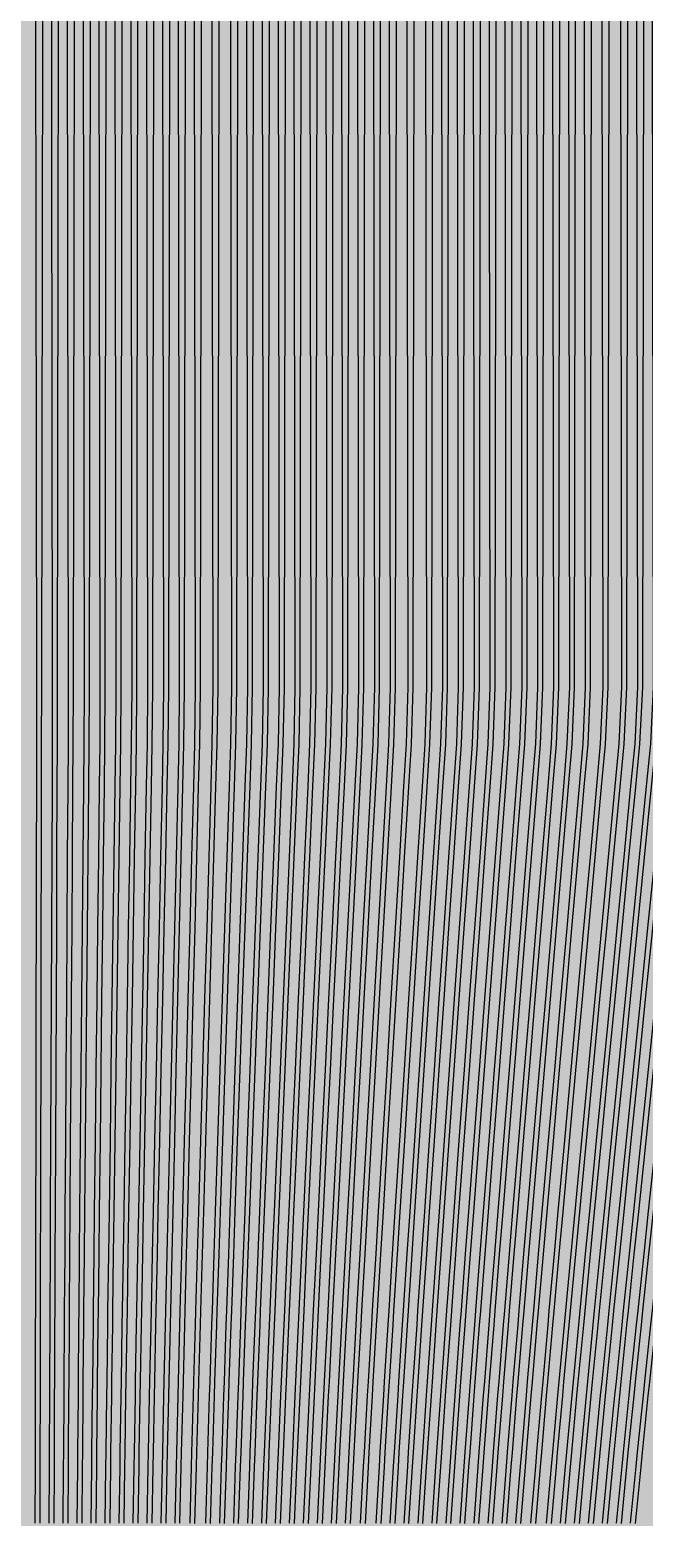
# Model space of a CAD drawing. Header units: metres. Extents: x -7240 to 10960, y -29667 to 1823.
# Drawn here: x 1860 to 2131, y -16546 to -15890 of the extents above; entities that cross this region are included whole.
import ezdxf

# ---------------------------------------------------------------- set-up
doc = ezdxf.new("R2010")
doc.units = ezdxf.units.M
doc.layers.add('Metal1', color=4, linetype='CONTINUOUS')
doc.layers.add('Polyimide', color=7, linetype='CONTINUOUS')

msp = doc.modelspace()

# ---------------------------------------------------------------- hatches: boundary and pattern name
at = {"layer": 'Polyimide'}
msp.add_hatch(color=7, dxfattribs=at).paths.add_polyline_path([(4088.45, -11806.89), (4098.72, -11851.21), (4115.58, -11893.47), (4138.63, -11932.7), (4167.35, -11967.99), (4201.08, -11998.53), (4239.03, -12023.62), (4280.35, -12042.68), (4349.18, -12073.73), (4413.2, -12113.76), (4471.26, -12162.04), (4522.3, -12217.69), (4565.39, -12279.7), (4599.74, -12346.94), (4624.73, -12418.19), (4639.91, -12492.16), (4645, -12567.5), (4639.91, -12642.84), (4624.73, -12716.8), (4599.74, -12788.06), (4565.39, -12855.3), (4522.3, -12917.31), (4471.26, -12972.96), (4413.2, -13021.24), (4349.18, -13061.27), (4280.35, -13092.32), (4239.03, -13111.38), (4201.08, -13136.47), (4167.35, -13167.01), (4138.63, -13202.3), (4115.58, -13241.52), (4098.72, -13283.78), (4088.45, -13328.11), (4085, -13373.48), (4085, -13567.5), (4099.45, -13861.55), (4142.64, -14152.77), (4214.18, -14438.35), (4313.36, -14715.55), (4439.24, -14981.69), (4590.59, -15234.21), (4765.97, -15470.68), (4963.68, -15688.82), (5181.82, -15886.53), (5418.29, -16061.91), (5670.81, -16213.26), (5936.95, -16339.14), (6214.15, -16438.32), (6499.73, -16509.85), (6790.95, -16553.05), (7085, -16567.5), (9960.38, -16567.5), (10038.79, -16571.35), (10116.45, -16582.87), (10192.6, -16601.95), (10266.52, -16628.4), (10337.49, -16661.96), (10404.83, -16702.32), (10467.89, -16749.09), (10526.06, -16801.81), (10578.78, -16859.98), (10625.55, -16923.04), (10665.91, -16990.38), (10699.48, -17061.35), (10725.93, -17135.27), (10745, -17211.43), (10756.52, -17289.08), (10760.38, -17367.5), (10760.38, -21957.3), (10721.61, -22012.91), (10685.97, -22070.59), (10653.58, -22130.14), (10624.53, -22191.39), (10598.92, -22254.16), (10576.82, -22318.25), (10558.3, -22383.46), (10543.41, -22449.6), (10532.21, -22516.46), (10524.72, -22583.84), (10520.97, -22651.53), (10520.97, -22719.32), (10524.72, -22787.01), (10532.21, -22854.38), (10543.41, -22921.24), (10558.3, -22987.38), (10576.82, -23052.6), (10598.92, -23116.68), (10624.53, -23179.45), (10653.58, -23240.71), (10685.97, -23300.26), (10721.61, -23357.93), (10760.38, -23413.54), (10760.38, -28667.5), (10756.52, -28745.91), (10745, -28823.57), (10725.93, -28899.73), (10699.48, -28973.65), (10665.91, -29044.62), (10625.55, -29111.96), (10578.78, -29175.01), (10526.06, -29233.19), (10467.89, -29285.91), (10404.83, -29332.68), (10337.49, -29373.04), (10266.52, -29406.6), (10192.6, -29433.05), (10116.45, -29452.13), (10038.79, -29463.65), (9960.38, -29467.5), (-6239.63, -29467.5), (-6318.04, -29463.65), (-6395.7, -29452.13), (-6471.85, -29433.05), (-6545.77, -29406.6), (-6616.74, -29373.04), (-6684.08, -29332.68), (-6747.14, -29285.91), (-6805.31, -29233.19), (-6858.03, -29175.01), (-6904.8, -29111.96), (-6945.16, -29044.62), (-6978.73, -28973.65), (-7005.18, -28899.73), (-7024.25, -28823.57), (-7035.77, -28745.91), (-7039.63, -28667.5), (-7039.63, -23426.32), (-6999.36, -23370.07), (-6962.33, -23311.63), (-6928.66, -23251.2), (-6898.45, -23188.96), (-6871.81, -23125.12), (-6848.81, -23059.88), (-6829.53, -22993.44), (-6814.04, -22926.02), (-6802.37, -22857.83), (-6794.57, -22789.09), (-6790.67, -22720.02), (-6790.67, -22650.84), (-6794.57, -22581.77), (-6802.37, -22513.03), (-6814.04, -22444.84), (-6829.53, -22377.42), (-6848.81, -22310.98), (-6871.81, -22245.74), (-6898.45, -22181.89), (-6928.66, -22119.66), (-6962.33, -22059.22), (-6999.36, -22000.79), (-7039.63, -21944.54), (-7039.63, -17367.5), (-7035.77, -17289.08), (-7024.25, -17211.43), (-7005.18, -17135.27), (-6978.73, -17061.35), (-6945.16, -16990.38), (-6904.8, -16923.04), (-6858.03, -16859.98), (-6805.31, -16801.81), (-6747.14, -16749.09), (-6684.08, -16702.32), (-6616.74, -16661.96), (-6545.77, -16628.4), (-6471.85, -16601.95), (-6395.7, -16582.87), (-6318.04, -16571.35), (-6239.63, -16567.5), (-3334, -16567.5), (-3039.95, -16553.05), (-2748.73, -16509.85), (-2463.15, -16438.32), (-2185.95, -16339.14), (-1919.81, -16213.26), (-1667.29, -16061.91), (-1430.82, -15886.53), (-1212.68, -15688.82), (-1014.97, -15470.68), (-839.59, -15234.21), (-688.24, -14981.69), (-562.36, -14715.55), (-463.18, -14438.35), (-391.64, -14152.77), (-348.45, -13861.55), (-334, -13567.5), (-334, -13373.48), (-337.45, -13328.11), (-347.72, -13283.78), (-364.58, -13241.52), (-387.63, -13202.3), (-416.35, -13167.01), (-450.08, -13136.47), (-488.03, -13111.38), (-529.35, -13092.32), (-529.35, -13092.32), (-598.18, -13061.27), (-662.2, -13021.24), (-720.26, -12972.96), (-771.3, -12917.31), (-814.39, -12855.3), (-848.74, -12788.06), (-873.73, -12716.8), (-888.91, -12642.84), (-894, -12567.5), (-888.91, -12492.16), (-873.73, -12418.19), (-848.74, -12346.94), (-814.39, -12279.7), (-771.3, -12217.69), (-720.26, -12162.04), (-662.2, -12113.76), (-598.18, -12073.73), (-529.35, -12042.68), (-488.03, -12023.62), (-450.08, -11998.53), (-416.35, -11967.99), (-387.63, -11932.7), (-364.58, -11893.47), (-347.72, -11851.21), (-337.45, -11806.89), (-334, -11761.52), (-334, -11074.31), (-337.45, -11028.94), (-347.72, -10984.62), (-364.58, -10942.36), (-387.63, -10903.13), (-416.35, -10867.84), (-450.08, -10837.3), (-488.03, -10812.21), (-529.35, -10793.16), (-529.35, -10793.16), (-598.18, -10762.1), (-662.2, -10722.07), (-720.26, -10673.8), (-771.3, -10618.15), (-814.39, -10556.13), (-848.74, -10488.89), (-873.73, -10417.64), (-888.91, -10343.67), (-894, -10268.33), (-888.91, -10192.99), (-873.73, -10119.03), (-848.74, -10047.77), (-814.39, -9980.53), (-771.3, -9918.52), (-720.26, -9862.87), (-662.2, -9814.59), (-598.18, -9774.56), (-529.35, -9743.51), (-488.03, -9724.45), (-450.08, -9699.36), (-416.35, -9668.82), (-387.63, -9633.53), (-364.58, -9594.31), (-347.72, -9552.05), (-337.45, -9507.72), (-334, -9462.35), (-334, -8775.14), (-337.45, -8729.78), (-347.72, -8685.45), (-364.58, -8643.19), (-387.63, -8603.96), (-416.35, -8568.68), (-450.08, -8538.14), (-488.03, -8513.05), (-529.35, -8493.99), (-529.35, -8493.99), (-598.18, -8462.94), (-662.2, -8422.91), (-720.26, -8374.63), (-771.3, -8318.98), (-814.39, -8256.97), (-848.74, -8189.73), (-873.73, -8118.47), (-888.91, -8044.5), (-894, -7969.17), (-888.91, -7893.83), (-873.73, -7819.86), (-848.74, -7748.61), (-814.39, -7681.36), (-771.3, -7619.35), (-720.26, -7563.7), (-662.2, -7515.42), (-598.18, -7475.4), (-529.35, -7444.34), (-529.35, -7444.34), (-488.03, -7425.28), (-450.08, -7400.2), (-416.35, -7369.66), (-387.63, -7334.37), (-364.58, -7295.14), (-347.72, -7252.88), (-337.45, -7208.56), (-334, -7163.19), (-334, -6475.98), (-337.45, -6430.61), (-347.72, -6386.29), (-364.58, -6344.02), (-387.63, -6304.8), (-416.35, -6269.51), (-450.08, -6238.97), (-488.03, -6213.88), (-529.35, -6194.82), (-529.35, -6194.82), (-598.18, -6163.77), (-662.2, -6123.74), (-720.26, -6075.46), (-771.3, -6019.81), (-814.39, -5957.8), (-848.74, -5890.56), (-873.73, -5819.31), (-888.91, -5745.34), (-894, -5670), (-888.91, -5594.66), (-873.73, -5520.69), (-848.74, -5449.44), (-814.39, -5382.2), (-771.3, -5320.19), (-720.26, -5264.54), (-662.2, -5216.26), (-598.18, -5176.23), (-529.35, -5145.18), (-529.35, -5145.18), (-488.03, -5126.12), (-450.08, -5101.03), (-416.35, -5070.49), (-387.63, -5035.2), (-364.58, -4995.98), (-347.72, -4953.71), (-337.45, -4909.39), (-334, -4864.02), (-334, 380), (-334, 1522.5), (-289, 1522.5), (-288.78, 1515.63), (-288.1, 1508.79), (-286.98, 1502.02), (-285.42, 1495.32), (-283.43, 1488.75), (-281.01, 1482.32), (-278.17, 1476.06), (-274.93, 1470), (-271.3, 1464.17), (-267.3, 1458.58), (-262.94, 1453.27), (-258.25, 1448.25), (-253.23, 1443.56), (-247.92, 1439.2), (-242.33, 1435.2), (-236.5, 1431.57), (-230.44, 1428.33), (-224.18, 1425.49), (-217.75, 1423.07), (-211.18, 1421.08), (-204.48, 1419.52), (-197.71, 1418.4), (-190.87, 1417.72), (-184, 1417.5), (-177.13, 1417.72), (-170.29, 1418.4), (-163.52, 1419.52), (-156.82, 1421.08), (-150.25, 1423.07), (-143.82, 1425.49), (-137.56, 1428.33), (-131.5, 1431.57), (-125.67, 1435.2), (-120.08, 1439.2), (-114.77, 1443.56), (-109.75, 1448.25), (-105.06, 1453.27), (-100.7, 1458.58), (-96.7, 1464.17), (-93.07, 1470), (-89.83, 1476.06), (-86.99, 1482.32), (-84.57, 1488.75), (-82.58, 1495.32), (-81.02, 1502.02), (-79.9, 1508.79), (-79.22, 1515.63), (-79, 1522.5), (1786, 1522.5), (3835, 1522.5), (3835.21, 1529.04), (3835.86, 1535.55), (3836.92, 1542.01), (3838.41, 1548.38), (3840.31, 1554.64), (3842.61, 1560.77), (3845.31, 1566.73), (3848.4, 1572.5), (3851.85, 1578.06), (3855.66, 1583.38), (3859.82, 1588.43), (3864.29, 1593.21), (3869.07, 1597.68), (3874.12, 1601.84), (3879.44, 1605.65), (3885, 1609.1), (3890.77, 1612.19), (3896.73, 1614.89), (3902.86, 1617.19), (3909.12, 1619.09), (3915.49, 1620.58), (3921.95, 1621.64), (3928.46, 1622.29), (3935, 1622.5), (3941.54, 1622.29), (3948.05, 1621.64), (3954.51, 1620.58), (3960.88, 1619.09), (3967.14, 1617.19), (3973.27, 1614.89), (3979.23, 1612.19), (3985, 1609.1), (3990.56, 1605.65), (3995.88, 1601.84), (4000.93, 1597.68), (4005.71, 1593.21), (4010.18, 1588.43), (4014.34, 1583.38), (4018.15, 1578.06), (4021.6, 1572.5), (4024.69, 1566.73), (4027.39, 1560.77), (4029.69, 1554.64), (4031.59, 1548.38), (4033.08, 1542.01), (4034.14, 1535.55), (4034.79, 1529.04), (4035, 1522.5), (4085, 1522.5), (4085, 380), (4085, 330), (4085, -4864.02), (4088.45, -4909.39), (4098.72, -4953.71), (4115.58, -4995.98), (4138.63, -5035.2), (4167.35, -5070.49), (4201.08, -5101.03), (4239.03, -5126.12), (4280.35, -5145.18), (4280.35, -5145.18), (4349.18, -5176.23), (4413.2, -5216.26), (4471.26, -5264.54), (4522.3, -5320.19), (4565.39, -5382.2), (4599.74, -5449.44), (4624.73, -5520.69), (4639.91, -5594.66), (4645, -5670), (4639.91, -5745.34), (4624.73, -5819.31), (4599.74, -5890.56), (4565.39, -5957.8), (4522.3, -6019.81), (4471.26, -6075.46), (4413.2, -6123.74), (4349.18, -6163.77), (4280.35, -6194.82), (4239.03, -6213.88), (4201.08, -6238.97), (4167.35, -6269.51), (4138.63, -6304.8), (4115.58, -6344.02), (4098.72, -6386.29), (4088.45, -6430.61), (4085, -6475.98), (4085, -11761.52), (4088.45, -11806.89)])

# ---------------------------------------------------------------- linework, layer by layer
at = {"layer": 'Metal1'}
for points in [[(1862.82, -16548.27), (1862.87, -16523.27), (1862.88, -16517.03), (1862.92, -16492.03), (1862.94, -16485.79), (1862.98, -16460.79), (1862.99, -16454.54), (1863.04, -16429.55), (1863.08, -16410.81), (1863.14, -16379.57), (1863.2, -16348.33), (1863.26, -16317.08), (1863.32, -16285.84), (1863.38, -16254.6), (1863.44, -16223.36), (1863.48, -16204.62), (1863.48, -16179.63), (1862.75, -15692.12)], [(1866.25, -15692.12), (1865.52, -16179.63), (1865.48, -16204.62), (1865.44, -16223.37), (1865.38, -16254.61), (1865.32, -16285.85), (1865.26, -16317.09), (1865.2, -16348.33), (1865.14, -16379.57), (1865.08, -16410.81), (1865.04, -16429.56), (1864.99, -16454.55), (1864.98, -16460.8), (1864.94, -16485.79), (1864.92, -16492.04), (1864.88, -16517.03), (1864.87, -16523.28), (1864.82, -16548.27)], [(1868.99, -16548.27), (1869.09, -16523.27), (1869.11, -16517.02), (1869.21, -16492.03), (1869.24, -16485.78), (1869.35, -16460.79), (1869.37, -16454.54), (1869.48, -16429.55), (1869.56, -16410.8), (1869.69, -16379.56), (1869.83, -16348.32), (1869.96, -16317.08), (1870.1, -16285.84), (1870.23, -16254.6), (1870.37, -16223.36), (1870.45, -16204.62), (1870.48, -16179.63), (1869.75, -15692.12)], [(1873.25, -15692.12), (1872.52, -16179.63), (1872.45, -16204.62), (1872.37, -16223.37), (1872.23, -16254.61), (1872.1, -16285.85), (1871.96, -16317.09), (1871.83, -16348.33), (1871.69, -16379.57), (1871.56, -16410.81), (1871.48, -16429.56), (1871.37, -16454.55), (1871.35, -16460.8), (1871.24, -16485.79), (1871.21, -16492.04), (1871.11, -16517.03), (1871.09, -16523.28), (1870.99, -16548.27)], [(1875.15, -16548.26), (1875.31, -16523.27), (1875.35, -16517.02), (1875.5, -16492.03), (1875.55, -16485.78), (1875.71, -16460.79), (1875.75, -16454.54), (1875.92, -16429.55), (1876.04, -16410.8), (1876.25, -16379.56), (1876.46, -16348.32), (1876.67, -16317.08), (1876.87, -16285.84), (1877.08, -16254.6), (1877.29, -16223.36), (1877.42, -16204.61), (1877.48, -16179.62), (1876.75, -15692.12)], [(1880.25, -15692.12), (1879.52, -16179.63), (1879.42, -16204.62), (1879.29, -16223.37), (1879.08, -16254.61), (1878.87, -16285.85), (1878.67, -16317.09), (1878.46, -16348.33), (1878.25, -16379.58), (1878.04, -16410.82), (1877.92, -16429.56), (1877.75, -16454.55), (1877.71, -16460.8), (1877.55, -16485.79), (1877.5, -16492.04), (1877.35, -16517.03), (1877.31, -16523.28), (1877.15, -16548.28)], [(1881.32, -16548.26), (1881.53, -16523.27), (1881.58, -16517.02), (1881.8, -16492.03), (1881.85, -16485.78), (1882.07, -16460.79), (1882.13, -16454.54), (1882.35, -16429.54), (1882.52, -16410.8), (1882.8, -16379.56), (1883.09, -16348.32), (1883.37, -16317.08), (1883.65, -16285.84), (1883.93, -16254.6), (1884.22, -16223.35), (1884.39, -16204.61), (1884.48, -16179.62), (1883.75, -15692.12)], [(1887.25, -15692.12), (1886.52, -16179.63), (1886.39, -16204.63), (1886.22, -16223.37), (1885.93, -16254.61), (1885.65, -16285.85), (1885.37, -16317.1), (1885.09, -16348.34), (1884.8, -16379.58), (1884.52, -16410.82), (1884.35, -16429.56), (1884.13, -16454.56), (1884.07, -16460.8), (1883.85, -16485.8), (1883.8, -16492.04), (1883.58, -16517.04), (1883.53, -16523.28), (1883.32, -16548.28)], [(1887.49, -16548.26), (1887.75, -16523.27), (1887.82, -16517.02), (1888.09, -16492.02), (1888.16, -16485.78), (1888.43, -16460.78), (1888.51, -16454.54), (1888.79, -16429.54), (1889, -16410.8), (1889.36, -16379.56), (1889.72, -16348.32), (1890.07, -16317.08), (1890.43, -16285.83), (1890.79, -16254.59), (1891.14, -16223.35), (1891.36, -16204.61), (1891.48, -16179.62), (1890.75, -15692.12)], [(1894.25, -15692.12), (1893.52, -16179.63), (1893.36, -16204.63), (1893.14, -16223.38), (1892.79, -16254.62), (1892.43, -16285.86), (1892.07, -16317.1), (1891.72, -16348.34), (1891.36, -16379.58), (1891, -16410.82), (1890.79, -16429.57), (1890.51, -16454.56), (1890.43, -16460.81), (1890.15, -16485.8), (1890.09, -16492.05), (1889.82, -16517.04), (1889.75, -16523.29), (1889.49, -16548.28)], [(1893.65, -16548.26), (1893.97, -16523.26), (1894.05, -16517.02), (1894.38, -16492.02), (1894.46, -16485.77), (1894.8, -16460.78), (1894.88, -16454.53), (1895.23, -16429.54), (1895.48, -16410.8), (1895.92, -16379.55), (1896.35, -16348.31), (1896.78, -16317.07), (1897.21, -16285.83), (1897.64, -16254.59), (1898.07, -16223.35), (1898.33, -16204.61), (1898.48, -16179.62), (1897.75, -15692.12)], [(1901.25, -15692.12), (1900.52, -16179.63), (1900.33, -16204.63), (1900.07, -16223.38), (1899.64, -16254.62), (1899.21, -16285.86), (1898.78, -16317.1), (1898.35, -16348.34), (1897.92, -16379.58), (1897.48, -16410.82), (1897.23, -16429.57), (1896.88, -16454.56), (1896.8, -16460.81), (1896.46, -16485.8), (1896.38, -16492.05), (1896.05, -16517.04), (1895.97, -16523.29), (1895.65, -16548.28)], [(1899.82, -16548.25), (1900.19, -16523.26), (1900.28, -16517.01), (1900.67, -16492.02), (1900.77, -16485.77), (1901.16, -16460.78), (1901.26, -16454.53), (1901.66, -16429.54), (1901.97, -16410.79), (1902.47, -16379.55), (1902.98, -16348.31), (1903.48, -16317.07), (1903.99, -16285.83), (1904.49, -16254.59), (1905, -16223.35), (1905.3, -16204.61), (1905.48, -16179.62), (1904.75, -15692.12)], [(1908.25, -15692.12), (1907.52, -16179.63), (1907.3, -16204.63), (1907, -16223.38), (1906.49, -16254.62), (1905.99, -16285.86), (1905.48, -16317.1), (1904.98, -16348.34), (1904.47, -16379.58), (1903.97, -16410.83), (1903.66, -16429.57), (1903.26, -16454.56), (1903.16, -16460.81), (1902.76, -16485.8), (1902.67, -16492.05), (1902.28, -16517.04), (1902.19, -16523.29), (1901.82, -16548.28)], [(1905.99, -16548.25), (1906.41, -16523.26), (1906.52, -16517.01), (1906.96, -16492.02), (1907.07, -16485.77), (1907.52, -16460.78), (1907.64, -16454.53), (1908.1, -16429.54), (1908.45, -16410.79), (1909.03, -16379.55), (1909.61, -16348.31), (1910.18, -16317.07), (1910.76, -16285.83), (1911.34, -16254.59), (1911.92, -16223.35), (1912.27, -16204.61), (1912.48, -16179.62), (1911.75, -15692.12)], [(1915.25, -15692.12), (1914.52, -16179.63), (1914.27, -16204.63), (1913.92, -16223.38), (1913.34, -16254.62), (1912.76, -16285.86), (1912.18, -16317.11), (1911.61, -16348.35), (1911.03, -16379.59), (1910.45, -16410.83), (1910.1, -16429.57), (1909.64, -16454.57), (1909.52, -16460.81), (1909.07, -16485.81), (1908.96, -16492.05), (1908.52, -16517.05), (1908.41, -16523.29), (1907.98, -16548.29)], [(1912.15, -16548.25), (1912.63, -16523.26), (1912.75, -16517.01), (1913.25, -16492.02), (1913.38, -16485.77), (1913.89, -16460.77), (1914.02, -16454.53), (1914.54, -16429.53), (1914.93, -16410.79), (1915.58, -16379.55), (1916.23, -16348.31), (1916.89, -16317.07), (1917.54, -16285.82), (1918.19, -16254.58), (1918.85, -16223.34), (1919.24, -16204.6), (1919.48, -16179.62), (1918.75, -15692.12)], [(1922.25, -15692.12), (1921.52, -16179.63), (1921.24, -16204.63), (1920.85, -16223.38), (1920.19, -16254.63), (1919.54, -16285.87), (1918.89, -16317.11), (1918.23, -16348.35), (1917.58, -16379.59), (1916.93, -16410.83), (1916.54, -16429.57), (1916.02, -16454.57), (1915.89, -16460.82), (1915.37, -16485.81), (1915.25, -16492.06), (1914.75, -16517.05), (1914.63, -16523.3), (1914.15, -16548.29)], [(1918.32, -16548.25), (1918.85, -16523.26), (1918.99, -16517.01), (1919.54, -16492.01), (1919.68, -16485.76), (1920.25, -16460.77), (1920.39, -16454.52), (1920.97, -16429.53), (1921.41, -16410.79), (1922.14, -16379.55), (1922.86, -16348.3), (1923.59, -16317.06), (1924.32, -16285.82), (1925.05, -16254.58), (1925.77, -16223.34), (1926.21, -16204.6), (1926.48, -16179.62), (1925.75, -15692.12)], [(1929.25, -15692.12), (1928.52, -16179.63), (1928.21, -16204.64), (1927.77, -16223.39), (1927.05, -16254.63), (1926.32, -16285.87), (1925.59, -16317.11), (1924.86, -16348.35), (1924.14, -16379.59), (1923.41, -16410.83), (1922.97, -16429.58), (1922.39, -16454.57), (1922.25, -16460.82), (1921.68, -16485.81), (1921.54, -16492.06), (1920.99, -16517.05), (1920.85, -16523.3), (1920.32, -16548.29)], [(1924.48, -16548.25), (1925.07, -16523.25), (1925.22, -16517), (1925.83, -16492.01), (1925.99, -16485.76), (1926.61, -16460.77), (1926.77, -16454.52), (1927.41, -16429.53), (1927.89, -16410.78), (1928.69, -16379.54), (1929.49, -16348.3), (1930.3, -16317.06), (1931.1, -16285.82), (1931.9, -16254.58), (1932.7, -16223.34), (1933.18, -16204.6), (1933.48, -16179.62), (1932.75, -15692.12)], [(1936.25, -15692.12), (1935.52, -16179.63), (1935.18, -16204.64), (1934.7, -16223.39), (1933.9, -16254.63), (1933.1, -16285.87), (1932.29, -16317.11), (1931.49, -16348.35), (1930.69, -16379.59), (1929.89, -16410.83), (1929.41, -16429.58), (1928.77, -16454.57), (1928.61, -16460.82), (1927.98, -16485.81), (1927.83, -16492.06), (1927.22, -16517.05), (1927.07, -16523.3), (1926.48, -16548.29)], [(1931.09, -16548.24), (1931.75, -16523.25), (1931.92, -16517), (1932.61, -16492.01), (1932.78, -16485.76), (1933.49, -16460.77), (1933.67, -16454.52), (1934.39, -16429.53), (1934.93, -16410.78), (1935.83, -16379.54), (1936.73, -16348.3), (1937.64, -16317.06), (1938.54, -16285.82), (1939.44, -16254.58), (1940.35, -16223.33), (1940.89, -16204.6), (1941.23, -16179.61), (1940.5, -15692.12)], [(1944, -15692.12), (1943.27, -16179.63), (1942.89, -16204.64), (1942.35, -16223.39), (1941.44, -16254.63), (1940.54, -16285.87), (1939.64, -16317.12), (1938.73, -16348.36), (1937.83, -16379.6), (1936.93, -16410.84), (1936.39, -16429.58), (1935.67, -16454.58), (1935.49, -16460.82), (1934.78, -16485.82), (1934.6, -16492.06), (1933.92, -16517.06), (1933.75, -16523.3), (1933.09, -16548.3)], [(1937.98, -16548.24), (1938.73, -16523.25), (1938.93, -16517), (1939.7, -16492), (1939.9, -16485.76), (1940.7, -16460.76), (1940.91, -16454.51), (1941.72, -16429.52), (1942.34, -16410.78), (1943.36, -16379.54), (1944.38, -16348.29), (1945.41, -16317.05), (1946.43, -16285.81), (1947.45, -16254.57), (1948.48, -16223.33), (1949.09, -16204.59), (1949.48, -16179.61), (1948.75, -15692.12)], [(1952.25, -15692.12), (1951.52, -16179.63), (1951.09, -16204.64), (1950.48, -16223.4), (1949.45, -16254.64), (1948.43, -16285.88), (1947.41, -16317.12), (1946.38, -16348.36), (1945.36, -16379.6), (1944.33, -16410.84), (1943.72, -16429.59), (1942.9, -16454.58), (1942.7, -16460.83), (1941.9, -16485.82), (1941.7, -16492.07), (1940.92, -16517.06), (1940.73, -16523.31), (1939.98, -16548.3)], [(1944.15, -16548.24), (1944.95, -16523.24), (1945.16, -16517), (1945.99, -16492), (1946.21, -16485.75), (1947.06, -16460.76), (1947.28, -16454.51), (1948.16, -16429.52), (1948.82, -16410.77), (1949.91, -16379.53), (1951.01, -16348.29), (1952.11, -16317.05), (1953.21, -16285.81), (1954.31, -16254.57), (1955.4, -16223.33), (1956.06, -16204.59), (1956.48, -16179.61), (1955.75, -15692.12)], [(1959.25, -15692.12), (1958.52, -16179.63), (1958.06, -16204.65), (1957.4, -16223.4), (1956.3, -16254.64), (1955.21, -16285.88), (1954.11, -16317.12), (1953.01, -16348.36), (1951.91, -16379.6), (1950.82, -16410.84), (1950.16, -16429.59), (1949.28, -16454.58), (1949.06, -16460.83), (1948.2, -16485.82), (1947.99, -16492.07), (1947.16, -16517.06), (1946.95, -16523.31), (1946.15, -16548.3)], [(1950.31, -16548.24), (1951.18, -16523.24), (1951.39, -16516.99), (1952.28, -16492), (1952.51, -16485.75), (1953.43, -16460.76), (1953.66, -16454.51), (1954.6, -16429.52), (1955.3, -16410.77), (1956.47, -16379.53), (1957.64, -16348.29), (1958.81, -16317.05), (1959.99, -16285.81), (1961.16, -16254.57), (1962.33, -16223.33), (1963.03, -16204.59), (1963.48, -16179.61), (1962.75, -15692.12)], [(1966.25, -15692.12), (1965.52, -16179.63), (1965.03, -16204.65), (1964.33, -16223.4), (1963.16, -16254.64), (1961.98, -16285.88), (1960.81, -16317.12), (1959.64, -16348.36), (1958.47, -16379.61), (1957.3, -16410.85), (1956.59, -16429.59), (1955.66, -16454.58), (1955.43, -16460.83), (1954.51, -16485.82), (1954.28, -16492.07), (1953.39, -16517.06), (1953.17, -16523.31), (1952.31, -16548.3)], [(1956.48, -16548.23), (1957.4, -16523.24), (1957.63, -16516.99), (1958.57, -16492), (1958.82, -16485.75), (1959.79, -16460.76), (1960.04, -16454.51), (1961.03, -16429.51), (1961.78, -16410.77), (1963.03, -16379.53), (1964.27, -16348.29), (1965.52, -16317.05), (1966.76, -16285.81), (1968.01, -16254.56), (1969.25, -16223.32), (1970, -16204.59), (1970.48, -16179.61), (1969.75, -15692.12)], [(1973.25, -15692.12), (1972.52, -16179.63), (1972, -16204.65), (1971.25, -16223.4), (1970.01, -16254.64), (1968.76, -16285.89), (1967.52, -16317.13), (1966.27, -16348.37), (1965.02, -16379.61), (1963.78, -16410.85), (1963.03, -16429.59), (1962.04, -16454.59), (1961.79, -16460.83), (1960.81, -16485.83), (1960.57, -16492.07), (1959.63, -16517.07), (1959.39, -16523.31), (1958.48, -16548.31)], [(1962.65, -16548.23), (1963.62, -16523.24), (1963.86, -16516.99), (1964.87, -16492), (1965.12, -16485.75), (1966.15, -16460.75), (1966.42, -16454.5), (1967.47, -16429.51), (1968.26, -16410.77), (1969.58, -16379.53), (1970.9, -16348.29), (1972.22, -16317.04), (1973.54, -16285.8), (1974.86, -16254.56), (1976.18, -16223.32), (1976.97, -16204.59), (1977.48, -16179.6), (1976.75, -15692.12)], [(1980.25, -15692.12), (1979.52, -16179.63), (1978.97, -16204.65), (1978.18, -16223.41), (1976.86, -16254.65), (1975.54, -16285.89), (1974.22, -16317.13), (1972.9, -16348.37), (1971.58, -16379.61), (1970.26, -16410.85), (1969.47, -16429.6), (1968.41, -16454.59), (1968.15, -16460.84), (1967.12, -16485.83), (1966.86, -16492.08), (1965.86, -16517.07), (1965.62, -16523.32), (1964.65, -16548.31)], [(1968.81, -16548.23), (1969.84, -16523.24), (1970.1, -16516.99), (1971.16, -16491.99), (1971.43, -16485.74), (1972.52, -16460.75), (1972.79, -16454.5), (1973.91, -16429.51), (1974.74, -16410.76), (1976.14, -16379.52), (1977.53, -16348.28), (1978.92, -16317.04), (1980.32, -16285.8), (1981.71, -16254.56), (1983.11, -16223.32), (1983.94, -16204.59), (1984.48, -16179.6), (1983.75, -15692.12)], [(1987.25, -15692.12), (1986.52, -16179.63), (1985.94, -16204.65), (1985.1, -16223.41), (1983.71, -16254.65), (1982.32, -16285.89), (1980.92, -16317.13), (1979.53, -16348.37), (1978.13, -16379.61), (1976.74, -16410.85), (1975.9, -16429.6), (1974.79, -16454.59), (1974.52, -16460.84), (1973.42, -16485.83), (1973.15, -16492.08), (1972.1, -16517.07), (1971.84, -16523.32), (1970.81, -16548.31)], [(1974.98, -16548.23), (1976.06, -16523.23), (1976.33, -16516.98), (1977.45, -16491.99), (1977.73, -16485.74), (1978.88, -16460.75), (1979.17, -16454.5), (1980.34, -16429.51), (1981.22, -16410.76), (1982.69, -16379.52), (1984.16, -16348.28), (1985.63, -16317.04), (1987.1, -16285.8), (1988.56, -16254.56), (1990.03, -16223.32), (1990.91, -16204.58), (1991.48, -16179.6), (1990.75, -15692.12)], [(1994.25, -15692.12), (1993.52, -16179.62), (1992.91, -16204.65), (1992.03, -16223.41), (1990.56, -16254.65), (1989.09, -16285.89), (1987.63, -16317.13), (1986.16, -16348.37), (1984.69, -16379.62), (1983.22, -16410.86), (1982.34, -16429.6), (1981.17, -16454.59), (1980.88, -16460.84), (1979.73, -16485.83), (1979.45, -16492.08), (1978.33, -16517.07), (1978.06, -16523.32), (1976.98, -16548.31)], [(1981.15, -16548.22), (1982.28, -16523.23), (1982.57, -16516.98), (1983.74, -16491.99), (1984.04, -16485.74), (1985.24, -16460.75), (1985.55, -16454.5), (1986.78, -16429.5), (1987.71, -16410.76), (1989.25, -16379.52), (1990.79, -16348.28), (1992.33, -16317.04), (1993.87, -16285.8), (1995.42, -16254.56), (1996.96, -16223.31), (1997.88, -16204.58), (1998.48, -16179.6), (1997.75, -15692.12)], [(2001.25, -15692.12), (2000.52, -16179.62), (1999.88, -16204.66), (1998.96, -16223.41), (1997.41, -16254.65), (1995.87, -16285.89), (1994.33, -16317.14), (1992.79, -16348.38), (1991.24, -16379.62), (1989.7, -16410.86), (1988.78, -16429.6), (1987.55, -16454.6), (1987.24, -16460.84), (1986.03, -16485.84), (1985.74, -16492.08), (1984.56, -16517.07), (1984.28, -16523.32), (1983.14, -16548.31)], [(1987.31, -16548.22), (1988.5, -16523.23), (1988.8, -16516.98), (1990.03, -16491.99), (1990.34, -16485.74), (1991.61, -16460.74), (1991.93, -16454.5), (1993.22, -16429.5), (1994.19, -16410.76), (1995.8, -16379.52), (1997.42, -16348.28), (1999.04, -16317.03), (2000.65, -16285.79), (2002.27, -16254.55), (2003.88, -16223.31), (2004.85, -16204.58), (2005.48, -16179.6), (2004.75, -15692.12)], [(2008.25, -15692.12), (2007.52, -16179.62), (2006.85, -16204.66), (2005.88, -16223.42), (2004.27, -16254.66), (2002.65, -16285.9), (2001.03, -16317.14), (1999.42, -16348.38), (1997.8, -16379.62), (1996.18, -16410.86), (1995.21, -16429.61), (1993.92, -16454.6), (1993.6, -16460.85), (1992.34, -16485.84), (1992.03, -16492.09), (1990.8, -16517.08), (1990.5, -16523.33), (1989.31, -16548.32)], [(1993.48, -16548.22), (1994.72, -16523.23), (1995.04, -16516.98), (1996.32, -16491.99), (1996.65, -16485.73), (1997.97, -16460.74), (1998.31, -16454.49), (1999.65, -16429.5), (2000.67, -16410.76), (2002.36, -16379.51), (2004.05, -16348.27), (2005.74, -16317.03), (2007.43, -16285.79), (2009.12, -16254.55), (2010.81, -16223.31), (2011.82, -16204.58), (2012.48, -16179.59), (2011.75, -15692.12)], [(2015.25, -15692.12), (2014.52, -16179.62), (2013.82, -16204.66), (2012.81, -16223.42), (2011.12, -16254.66), (2009.43, -16285.9), (2007.74, -16317.14), (2006.05, -16348.38), (2004.36, -16379.62), (2002.66, -16410.86), (2001.65, -16429.61), (2000.3, -16454.6), (1999.97, -16460.85), (1998.64, -16485.84), (1998.32, -16492.09), (1997.03, -16517.08), (1996.72, -16523.33), (1995.48, -16548.32)], [(1999.64, -16548.22), (2000.94, -16523.23), (2001.27, -16516.98), (2002.61, -16491.98), (2002.95, -16485.73), (2004.33, -16460.74), (2004.68, -16454.49), (2006.09, -16429.5), (2007.15, -16410.75), (2008.91, -16379.51), (2010.68, -16348.27), (2012.44, -16317.03), (2014.21, -16285.79), (2015.97, -16254.55), (2017.74, -16223.31), (2018.79, -16204.58), (2019.48, -16179.59), (2018.75, -15692.12)], [(2022.25, -15692.12), (2021.52, -16179.62), (2020.79, -16204.66), (2019.73, -16223.42), (2017.97, -16254.66), (2016.2, -16285.9), (2014.44, -16317.14), (2012.68, -16348.38), (2010.91, -16379.62), (2009.15, -16410.87), (2008.09, -16429.61), (2006.68, -16454.6), (2006.33, -16460.85), (2004.95, -16485.84), (2004.61, -16492.09), (2003.27, -16517.08), (2002.94, -16523.33), (2001.64, -16548.32)], [(2006.25, -16548.21), (2007.62, -16523.22), (2007.97, -16516.97), (2009.38, -16491.98), (2009.75, -16485.73), (2011.21, -16460.74), (2011.58, -16454.49), (2013.07, -16429.49), (2014.19, -16410.75), (2016.05, -16379.51), (2017.92, -16348.27), (2019.79, -16317.03), (2021.65, -16285.79), (2023.52, -16254.55), (2025.39, -16223.3), (2026.5, -16204.57), (2027.23, -16179.59), (2026.5, -15692.12)], [(2030, -15692.12), (2029.27, -16179.62), (2028.5, -16204.66), (2027.38, -16223.42), (2025.52, -16254.66), (2023.65, -16285.91), (2021.78, -16317.15), (2019.92, -16348.39), (2018.05, -16379.63), (2016.18, -16410.87), (2015.06, -16429.61), (2013.57, -16454.61), (2013.2, -16460.85), (2011.74, -16485.85), (2011.38, -16492.09), (2009.96, -16517.08), (2009.62, -16523.33), (2008.24, -16548.32)], [(2013.14, -16548.21), (2014.6, -16523.22), (2014.97, -16516.97), (2016.48, -16491.98), (2016.87, -16485.73), (2018.42, -16460.73), (2018.82, -16454.48), (2020.4, -16429.49), (2021.59, -16410.75), (2023.58, -16379.5), (2025.57, -16348.26), (2027.55, -16317.02), (2029.54, -16285.78), (2031.53, -16254.54), (2033.52, -16223.3), (2034.71, -16204.57), (2035.48, -16179.59), (2034.75, -15692.12)], [(2038.25, -15692.12), (2037.52, -16179.62), (2036.7, -16204.67), (2035.51, -16223.43), (2033.52, -16254.67), (2031.54, -16285.91), (2029.55, -16317.15), (2027.56, -16348.39), (2025.58, -16379.63), (2023.59, -16410.87), (2022.4, -16429.62), (2020.81, -16454.61), (2020.42, -16460.86), (2018.86, -16485.85), (2018.48, -16492.1), (2016.97, -16517.09), (2016.6, -16523.34), (2015.14, -16548.33)], [(2019.31, -16548.21), (2020.82, -16523.22), (2021.21, -16516.97), (2022.77, -16491.97), (2023.17, -16485.72), (2024.78, -16460.73), (2025.19, -16454.48), (2026.84, -16429.49), (2028.07, -16410.74), (2030.14, -16379.5), (2032.2, -16348.26), (2034.26, -16317.02), (2036.32, -16285.78), (2038.38, -16254.54), (2040.44, -16223.3), (2041.68, -16204.57), (2042.48, -16179.58), (2041.75, -15692.12)], [(2045.25, -15692.12), (2044.52, -16179.62), (2043.67, -16204.67), (2042.44, -16223.43), (2040.38, -16254.67), (2038.31, -16285.91), (2036.25, -16317.15), (2034.19, -16348.39), (2032.13, -16379.63), (2030.07, -16410.88), (2028.83, -16429.62), (2027.19, -16454.61), (2026.78, -16460.86), (2025.17, -16485.85), (2024.77, -16492.1), (2023.2, -16517.09), (2022.82, -16523.34), (2021.3, -16548.33)], [(2025.47, -16548.21), (2027.04, -16523.22), (2027.44, -16516.96), (2029.06, -16491.97), (2029.48, -16485.72), (2031.15, -16460.73), (2031.57, -16454.48), (2033.28, -16429.49), (2034.56, -16410.74), (2036.69, -16379.5), (2038.83, -16348.26), (2040.96, -16317.02), (2043.1, -16285.78), (2045.23, -16254.54), (2047.37, -16223.3), (2048.65, -16204.57), (2049.48, -16179.58), (2048.75, -15692.12)], [(2052.25, -15692.12), (2051.52, -16179.61), (2050.64, -16204.67), (2049.36, -16223.43), (2047.23, -16254.67), (2045.09, -16285.91), (2042.96, -16317.15), (2040.82, -16348.4), (2038.69, -16379.64), (2036.55, -16410.88), (2035.27, -16429.62), (2033.57, -16454.61), (2033.14, -16460.86), (2031.47, -16485.85), (2031.06, -16492.1), (2029.44, -16517.09), (2029.04, -16523.34), (2027.47, -16548.33)], [(2031.64, -16548.21), (2033.26, -16523.21), (2033.68, -16516.96), (2035.35, -16491.97), (2035.78, -16485.72), (2037.51, -16460.73), (2037.95, -16454.48), (2039.71, -16429.48), (2041.04, -16410.74), (2043.25, -16379.5), (2045.46, -16348.26), (2047.67, -16317.02), (2049.87, -16285.78), (2052.08, -16254.53), (2054.29, -16223.29), (2055.62, -16204.57), (2056.48, -16179.58), (2055.75, -15692.12)], [(2059.25, -15692.12), (2058.52, -16179.61), (2057.62, -16204.67), (2056.29, -16223.43), (2054.08, -16254.68), (2051.87, -16285.92), (2049.66, -16317.16), (2047.45, -16348.4), (2045.24, -16379.64), (2043.03, -16410.88), (2041.71, -16429.62), (2039.95, -16454.62), (2039.51, -16460.87), (2037.78, -16485.86), (2037.35, -16492.1), (2035.67, -16517.09), (2035.26, -16523.34), (2033.64, -16548.33)], [(2037.81, -16548.2), (2039.49, -16523.21), (2039.91, -16516.96), (2041.65, -16491.97), (2042.09, -16485.72), (2043.87, -16460.72), (2044.33, -16454.47), (2046.15, -16429.48), (2047.52, -16410.74), (2049.8, -16379.5), (2052.09, -16348.25), (2054.37, -16317.01), (2056.65, -16285.77), (2058.94, -16254.53), (2061.22, -16223.29), (2062.59, -16204.56), (2063.48, -16179.57), (2062.75, -15692.12)], [(2066.25, -15692.12), (2065.52, -16179.61), (2064.59, -16204.67), (2063.21, -16223.44), (2060.93, -16254.68), (2058.65, -16285.92), (2056.36, -16317.16), (2054.08, -16348.4), (2051.8, -16379.64), (2049.51, -16410.88), (2048.14, -16429.63), (2046.32, -16454.62), (2045.87, -16460.87), (2044.08, -16485.86), (2043.64, -16492.11), (2041.91, -16517.1), (2041.48, -16523.35), (2039.8, -16548.34)], [(2043.97, -16548.2), (2045.71, -16523.21), (2046.15, -16516.96), (2047.94, -16491.97), (2048.39, -16485.71), (2050.24, -16460.72), (2050.71, -16454.47), (2052.59, -16429.48), (2054, -16410.73), (2056.36, -16379.49), (2058.72, -16348.25), (2061.07, -16317.01), (2063.43, -16285.77), (2065.79, -16254.53), (2068.15, -16223.29), (2069.56, -16204.56), (2070.48, -16179.57), (2069.75, -15692.12)], [(2073.25, -15692.12), (2072.52, -16179.61), (2071.56, -16204.68), (2070.14, -16223.44), (2067.78, -16254.68), (2065.42, -16285.92), (2063.07, -16317.16), (2060.71, -16348.4), (2058.35, -16379.64), (2055.99, -16410.88), (2054.58, -16429.63), (2052.7, -16454.62), (2052.23, -16460.87), (2050.39, -16485.86), (2049.93, -16492.11), (2048.14, -16517.1), (2047.7, -16523.35), (2045.97, -16548.34)], [(2050.14, -16548.2), (2051.93, -16523.21), (2052.38, -16516.96), (2054.23, -16491.96), (2054.7, -16485.71), (2056.6, -16460.72), (2057.08, -16454.47), (2059.02, -16429.48), (2060.48, -16410.73), (2062.91, -16379.49), (2065.35, -16348.25), (2067.78, -16317.01), (2070.21, -16285.77), (2072.64, -16254.53), (2075.07, -16223.29), (2076.53, -16204.56), (2077.48, -16179.57), (2076.75, -15692.12)], [(2080.25, -15692.12), (2079.52, -16179.61), (2078.53, -16204.68), (2077.07, -16223.44), (2074.63, -16254.68), (2072.2, -16285.92), (2069.77, -16317.16), (2067.34, -16348.41), (2064.91, -16379.65), (2062.48, -16410.89), (2061.02, -16429.63), (2059.08, -16454.62), (2058.59, -16460.87), (2056.69, -16485.86), (2056.22, -16492.11), (2054.38, -16517.1), (2053.92, -16523.35), (2052.13, -16548.34)], [(2056.31, -16548.2), (2058.15, -16523.2), (2058.62, -16516.95), (2060.52, -16491.96), (2061, -16485.71), (2062.96, -16460.72), (2063.46, -16454.47), (2065.46, -16429.47), (2066.96, -16410.73), (2069.47, -16379.49), (2071.97, -16348.25), (2074.48, -16317.01), (2076.99, -16285.77), (2079.49, -16254.52), (2082, -16223.28), (2083.5, -16204.56), (2084.48, -16179.57), (2083.75, -15692.12)], [(2087.25, -15692.12), (2086.52, -16179.61), (2085.5, -16204.68), (2083.99, -16223.44), (2081.49, -16254.68), (2078.98, -16285.93), (2076.47, -16317.17), (2073.97, -16348.41), (2071.46, -16379.65), (2068.96, -16410.89), (2067.45, -16429.63), (2065.46, -16454.63), (2064.96, -16460.88), (2063, -16485.87), (2062.51, -16492.11), (2060.61, -16517.1), (2060.14, -16523.35), (2058.3, -16548.34)], [(2062.47, -16548.19), (2064.37, -16523.2), (2064.85, -16516.95), (2066.81, -16491.96), (2067.31, -16485.71), (2069.33, -16460.72), (2069.84, -16454.46), (2071.9, -16429.47), (2073.44, -16410.73), (2076.02, -16379.49), (2078.6, -16348.25), (2081.18, -16317), (2083.76, -16285.76), (2086.34, -16254.52), (2088.92, -16223.28), (2090.47, -16204.56), (2091.48, -16179.56), (2090.75, -15692.12)], [(2094.25, -15692.12), (2093.52, -16179.6), (2092.47, -16204.68), (2090.92, -16223.45), (2088.34, -16254.69), (2085.76, -16285.93), (2083.18, -16317.17), (2080.6, -16348.41), (2078.02, -16379.65), (2075.44, -16410.89), (2073.89, -16429.64), (2071.83, -16454.63), (2071.32, -16460.88), (2069.3, -16485.87), (2068.8, -16492.12), (2066.84, -16517.11), (2066.36, -16523.36), (2064.47, -16548.34)], [(2068.64, -16548.19), (2070.59, -16523.2), (2071.08, -16516.95), (2073.1, -16491.96), (2073.61, -16485.71), (2075.69, -16460.71), (2076.22, -16454.46), (2078.33, -16429.47), (2079.93, -16410.72), (2082.58, -16379.48), (2085.23, -16348.24), (2087.89, -16317), (2090.54, -16285.76), (2093.2, -16254.52), (2095.85, -16223.28), (2097.44, -16204.56), (2098.48, -16179.56), (2097.75, -15692.12)], [(2101.25, -15692.12), (2100.52, -16179.6), (2099.44, -16204.68), (2097.84, -16223.45), (2095.19, -16254.69), (2092.53, -16285.93), (2089.88, -16317.17), (2087.23, -16348.41), (2084.57, -16379.65), (2081.92, -16410.89), (2080.33, -16429.64), (2078.21, -16454.63), (2077.68, -16460.88), (2075.61, -16485.87), (2075.09, -16492.12), (2073.08, -16517.11), (2072.58, -16523.36), (2070.63, -16548.35)], [(2074.8, -16548.19), (2076.81, -16523.2), (2077.32, -16516.95), (2079.39, -16491.96), (2079.92, -16485.7), (2082.05, -16460.71), (2082.6, -16454.46), (2084.77, -16429.47), (2086.41, -16410.72), (2089.14, -16379.48), (2091.86, -16348.24), (2094.59, -16317), (2097.32, -16285.76), (2100.05, -16254.52), (2102.78, -16223.28), (2104.41, -16204.55), (2105.48, -16179.56), (2104.75, -15692.12)], [(2108.25, -15692.12), (2107.52, -16179.6), (2106.41, -16204.68), (2104.77, -16223.45), (2102.04, -16254.69), (2099.31, -16285.93), (2096.58, -16317.17), (2093.86, -16348.41), (2091.13, -16379.66), (2088.4, -16410.9), (2086.76, -16429.64), (2084.59, -16454.63), (2084.05, -16460.88), (2081.91, -16485.87), (2081.38, -16492.12), (2079.31, -16517.11), (2078.8, -16523.36), (2076.8, -16548.35)], [(2081.41, -16548.19), (2083.49, -16523.2), (2084.02, -16516.94), (2086.17, -16491.95), (2086.71, -16485.7), (2088.93, -16460.71), (2089.49, -16454.46), (2091.75, -16429.46), (2093.44, -16410.72), (2096.27, -16379.48), (2099.1, -16348.24), (2101.93, -16317), (2104.76, -16285.76), (2107.59, -16254.51), (2110.42, -16223.27), (2112.12, -16204.55), (2113.23, -16179.55), (2112.5, -15692.12)], [(2116, -15692.12), (2115.27, -16179.6), (2114.12, -16204.69), (2112.42, -16223.45), (2109.59, -16254.69), (2106.76, -16285.94), (2103.93, -16317.18), (2101.1, -16348.42), (2098.27, -16379.66), (2095.44, -16410.9), (2093.74, -16429.64), (2091.48, -16454.64), (2090.92, -16460.89), (2088.7, -16485.88), (2088.16, -16492.12), (2086.01, -16517.11), (2085.48, -16523.36), (2083.4, -16548.35)], [(2088.3, -16548.18), (2090.47, -16523.19), (2091.02, -16516.94), (2093.26, -16491.95), (2093.83, -16485.7), (2096.14, -16460.71), (2096.73, -16454.45), (2099.08, -16429.46), (2100.85, -16410.72), (2103.8, -16379.47), (2106.75, -16348.23), (2109.7, -16316.99), (2112.65, -16285.75), (2115.6, -16254.51), (2118.55, -16223.27), (2120.32, -16204.55), (2121.48, -16179.55), (2120.75, -15692.12)], [(2124.25, -15692.12), (2123.52, -16179.59), (2122.32, -16204.69), (2120.55, -16223.46), (2117.59, -16254.7), (2114.64, -16285.94), (2111.69, -16317.18), (2108.74, -16348.42), (2105.79, -16379.66), (2102.84, -16410.9), (2101.07, -16429.65), (2098.72, -16454.64), (2098.13, -16460.89), (2095.82, -16485.88), (2095.25, -16492.13), (2093.02, -16517.12), (2092.46, -16523.37), (2090.3, -16548.36)], [(2094.47, -16548.18), (2096.69, -16523.19), (2097.26, -16516.94), (2099.55, -16491.95), (2100.14, -16485.69), (2102.51, -16460.7), (2103.11, -16454.45), (2105.52, -16429.46), (2107.33, -16410.71), (2110.36, -16379.47), (2113.38, -16348.23), (2116.41, -16316.99), (2119.43, -16285.75), (2122.46, -16254.51), (2125.48, -16223.27), (2127.29, -16204.55), (2128.48, -16179.54), (2127.75, -15692.12)], [(2131.25, -15692.12), (2130.52, -16179.59), (2129.29, -16204.69), (2127.47, -16223.46), (2124.45, -16254.7), (2121.42, -16285.94), (2118.4, -16317.18), (2115.37, -16348.42), (2112.35, -16379.66), (2109.32, -16410.91), (2107.51, -16429.65), (2105.1, -16454.64), (2104.5, -16460.89), (2102.13, -16485.88), (2101.55, -16492.13), (2099.25, -16517.12), (2098.68, -16523.37), (2096.46, -16548.36)], [(2100.64, -16548.18), (2102.91, -16523.19), (2103.49, -16516.94), (2105.84, -16491.94), (2106.44, -16485.69), (2108.87, -16460.7), (2109.49, -16454.45), (2111.96, -16429.46), (2113.82, -16410.71), (2116.91, -16379.47), (2120.01, -16348.23), (2123.11, -16316.99), (2126.21, -16285.75), (2129.31, -16254.51), (2132.41, -16223.27), (2134.26, -16204.55), (2135.48, -16179.54), (2134.75, -15692.12)], [(2138.25, -15692.12), (2137.52, -16179.59), (2136.26, -16204.69), (2134.4, -16223.46), (2131.3, -16254.7), (2128.2, -16285.94), (2125.1, -16317.19), (2122, -16348.43), (2118.9, -16379.67), (2115.81, -16410.91), (2113.95, -16429.65), (2111.48, -16454.64), (2110.86, -16460.9), (2108.43, -16485.88), (2107.84, -16492.13), (2105.48, -16517.12), (2104.9, -16523.37), (2102.63, -16548.36)], [(2106.8, -16548.18), (2109.13, -16523.19), (2109.73, -16516.93), (2112.14, -16491.94), (2112.75, -16485.69), (2115.23, -16460.7), (2115.86, -16454.45), (2118.39, -16429.45), (2120.3, -16410.71), (2123.47, -16379.47), (2126.64, -16348.23), (2129.81, -16316.99), (2132.99, -16285.74), (2136.16, -16254.5), (2139.33, -16223.26), (2141.23, -16204.54), (2142.48, -16179.54), (2141.75, -15692.12)], [(2145.25, -15692.12), (2144.52, -16179.59), (2143.23, -16204.7), (2141.32, -16223.46), (2138.15, -16254.71), (2134.98, -16285.95), (2131.8, -16317.19), (2128.63, -16348.43), (2125.46, -16379.67), (2122.29, -16410.91), (2120.38, -16429.66), (2117.85, -16454.65), (2117.22, -16460.9), (2114.74, -16485.89), (2114.13, -16492.14), (2111.72, -16517.12), (2111.13, -16523.37), (2108.79, -16548.36)], [(2112.97, -16548.18), (2115.35, -16523.18), (2115.96, -16516.93), (2118.43, -16491.94), (2119.05, -16485.69), (2121.6, -16460.7), (2122.24, -16454.44), (2124.83, -16429.45), (2126.78, -16410.71), (2130.02, -16379.47), (2133.27, -16348.22), (2136.52, -16316.98), (2139.77, -16285.74), (2143.01, -16254.5), (2146.26, -16223.26), (2148.2, -16204.54), (2149.48, -16179.53), (2148.75, -15692.12)], [(2152.25, -15692.12), (2151.52, -16179.59), (2150.2, -16204.7), (2148.25, -16223.47), (2145, -16254.71), (2141.75, -16285.95), (2138.51, -16317.19), (2135.26, -16348.43), (2132.01, -16379.67), (2128.77, -16410.91), (2126.82, -16429.66), (2124.23, -16454.65), (2123.59, -16460.9), (2121.04, -16485.89), (2120.42, -16492.14), (2117.95, -16517.13), (2117.35, -16523.38), (2114.96, -16548.36)], [(2119.13, -16548.17), (2121.58, -16523.18), (2122.2, -16516.93), (2124.72, -16491.94), (2125.36, -16485.68), (2127.96, -16460.69), (2128.62, -16454.44), (2131.27, -16429.45), (2133.26, -16410.7), (2136.58, -16379.46), (2139.9, -16348.22), (2143.22, -16316.98), (2146.54, -16285.74), (2149.86, -16254.5), (2153.18, -16223.26), (2155.17, -16204.54), (2156.48, -16179.53), (2155.75, -15692.12)], [(2159.25, -15692.12), (2158.52, -16179.58), (2157.17, -16204.7), (2155.17, -16223.47), (2151.85, -16254.71), (2148.53, -16285.95), (2145.21, -16317.19), (2141.89, -16348.43), (2138.57, -16379.67), (2135.25, -16410.91), (2133.26, -16429.66), (2130.61, -16454.65), (2129.95, -16460.9), (2127.35, -16485.89), (2126.71, -16492.14), (2124.19, -16517.13), (2123.57, -16523.38), (2121.13, -16548.37)], [(2125.3, -16548.17), (2127.8, -16523.18), (2128.43, -16516.93), (2131.01, -16491.94), (2131.66, -16485.68), (2134.32, -16460.69), (2135, -16454.44), (2137.7, -16429.45), (2139.74, -16410.7), (2143.14, -16379.46), (2146.53, -16348.22), (2149.93, -16316.98), (2153.32, -16285.74), (2156.72, -16254.5), (2160.11, -16223.26), (2162.14, -16204.54), (2163.48, -16179.53), (2162.75, -15692.12)], [(2166.25, -15692.12), (2165.52, -16179.58), (2164.14, -16204.7), (2162.1, -16223.47), (2158.7, -16254.71), (2155.31, -16285.95), (2151.91, -16317.19), (2148.52, -16348.44), (2145.12, -16379.68), (2141.73, -16410.92), (2139.69, -16429.66), (2136.99, -16454.65), (2136.31, -16460.91), (2133.65, -16485.89), (2133, -16492.14), (2130.42, -16517.13), (2129.79, -16523.38), (2127.29, -16548.37)]]:
    msp.add_lwpolyline(points, dxfattribs=at)

doc.saveas('drawing.dxf')
